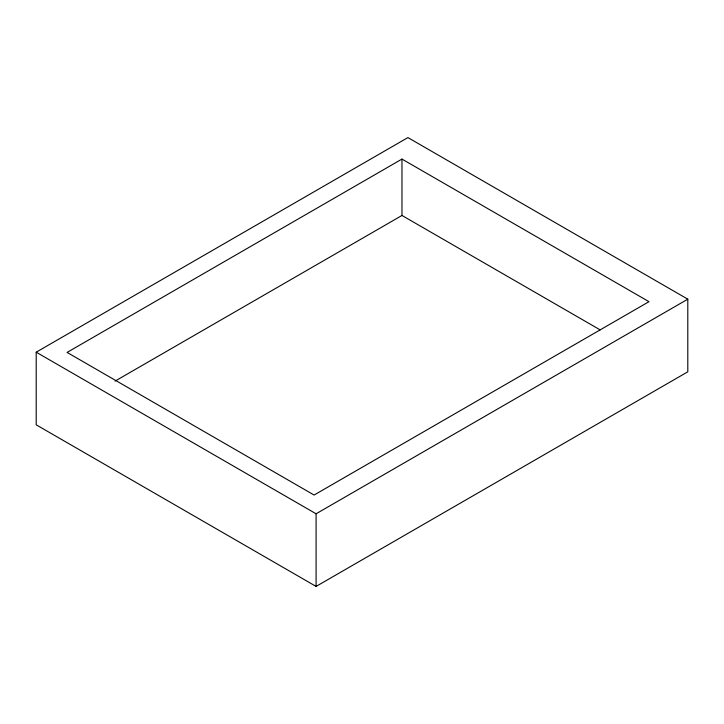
<?xml version="1.0" encoding="UTF-8"?>
<svg xmlns="http://www.w3.org/2000/svg" width="724" height="724" viewBox="0 0 724 724"><rect width="100%" height="100%" fill="white"/><g stroke="black" fill="none" stroke-linecap="round" stroke-linejoin="round"><path stroke-width="1.09" d="M36.2 352.19L407.911 137.587L687.8 299.175L687.8 371.81L316.089 586.413L36.2 424.825L36.2 352.19L316.089 513.787L687.8 299.175M401.974 159.072L67.088 352.416L314.098 495.035L648.985 301.682L401.974 159.072L401.974 215.462L115.062 381.105M401.974 215.462L600.169 329.891M316.089 513.787L316.089 586.413"/></g></svg>
